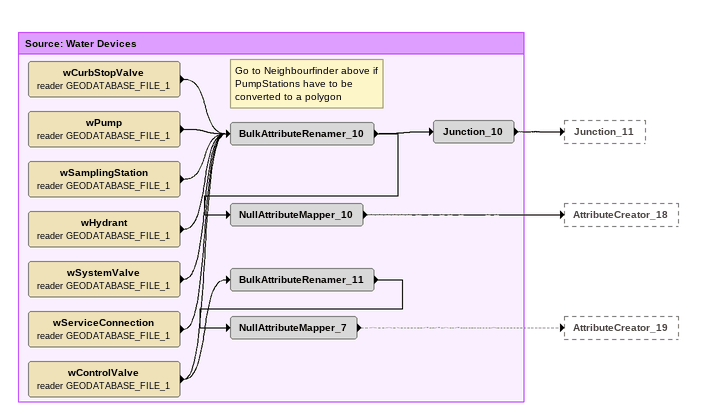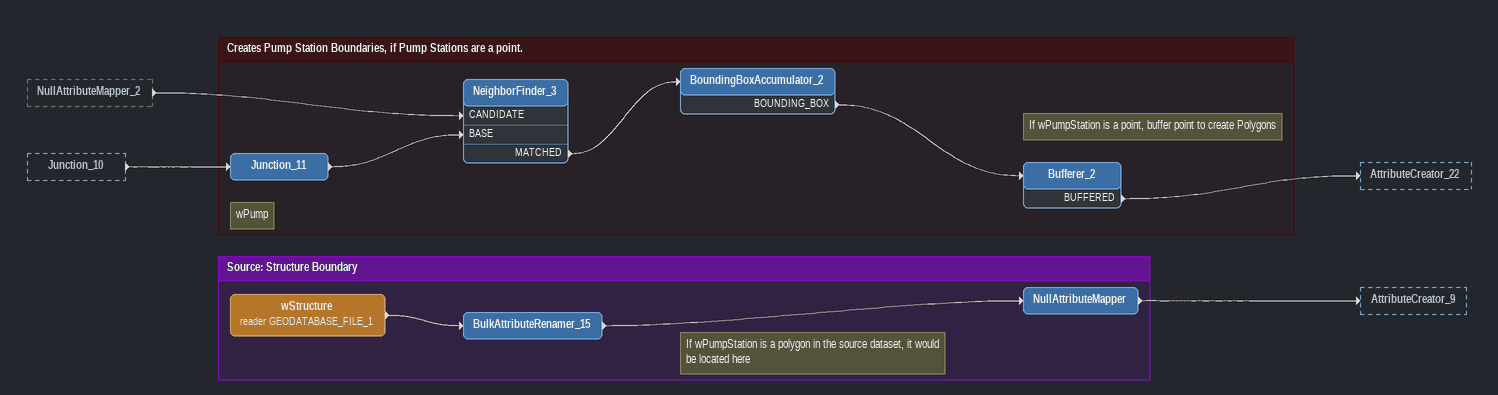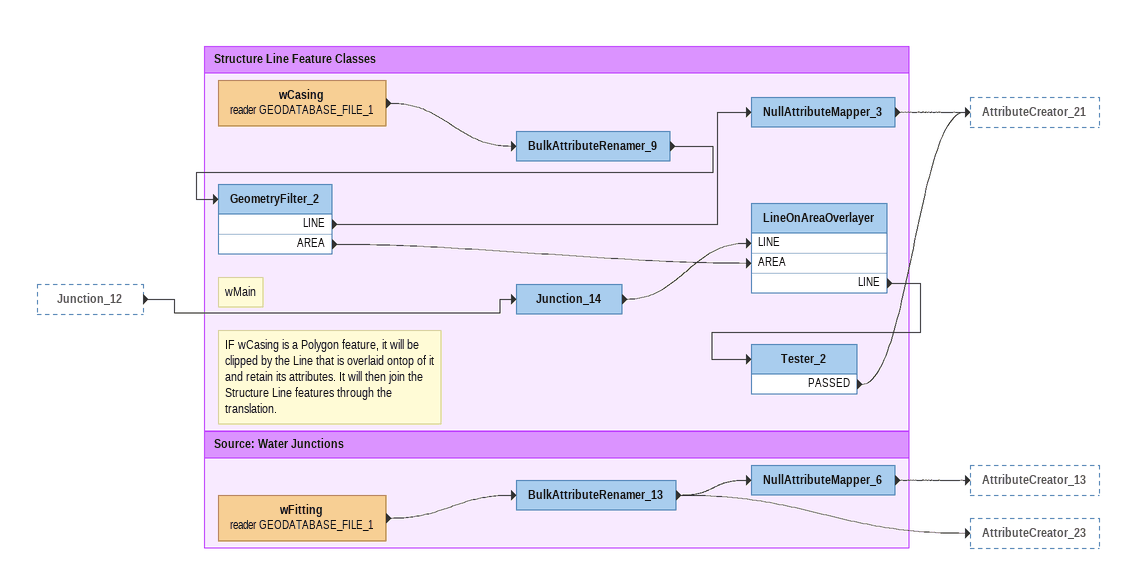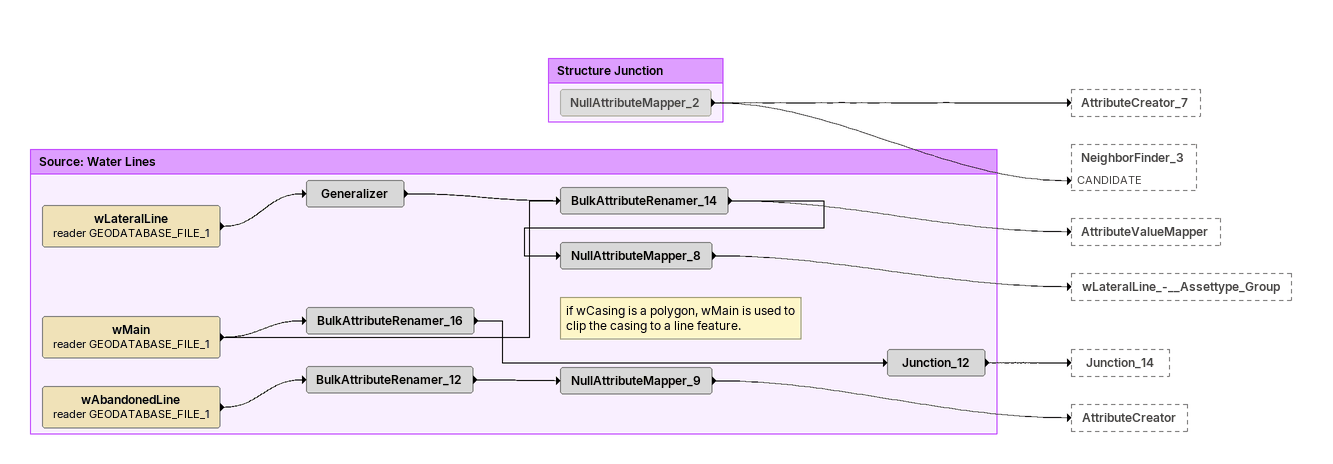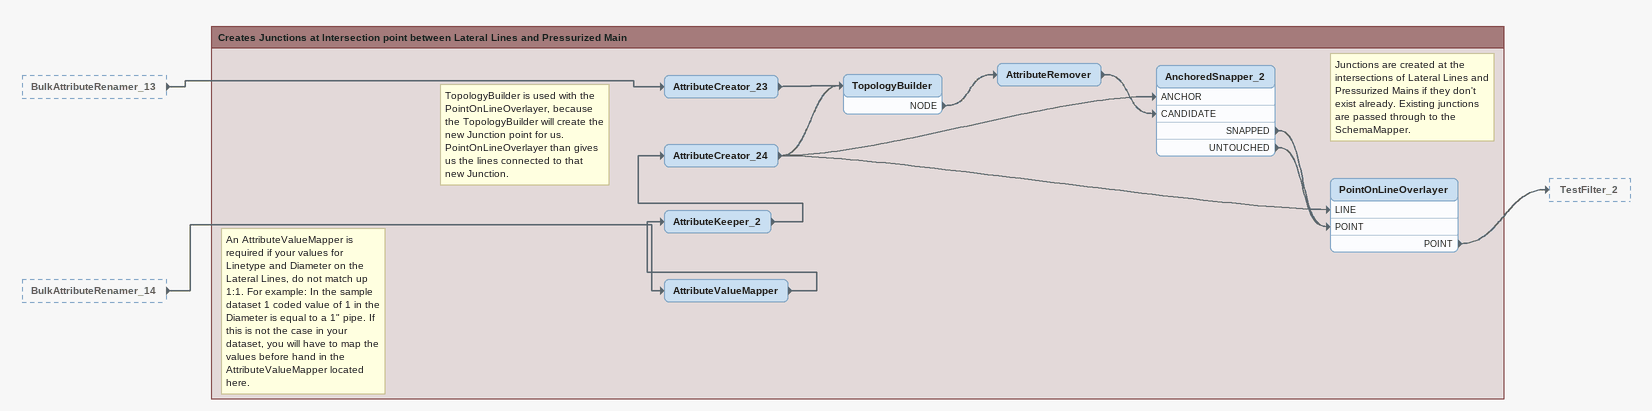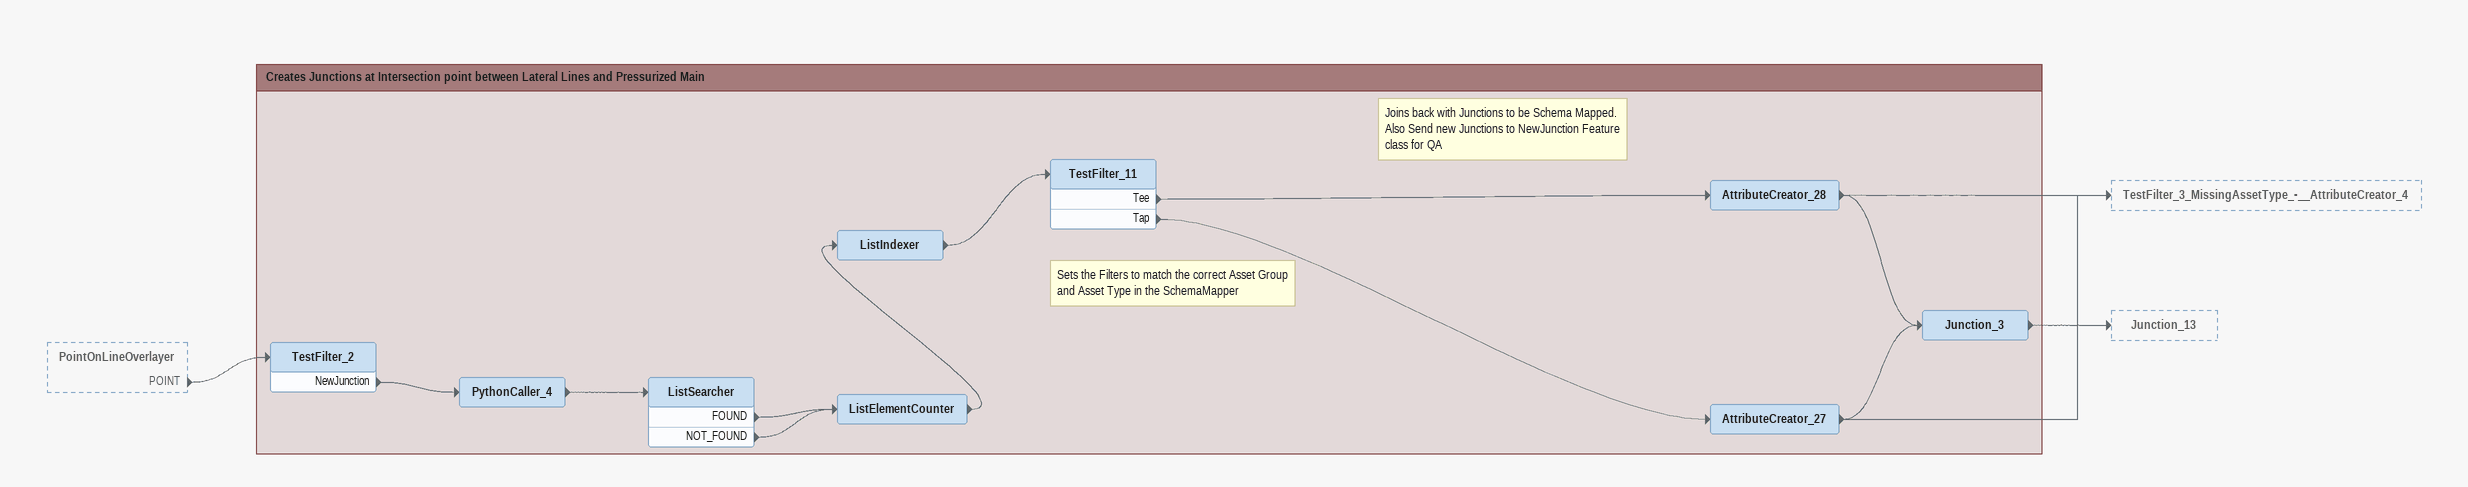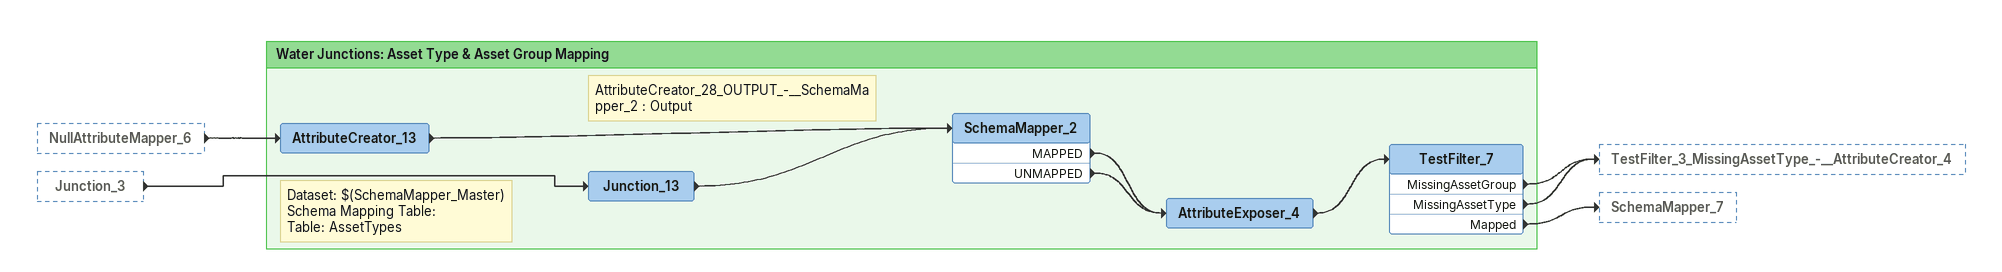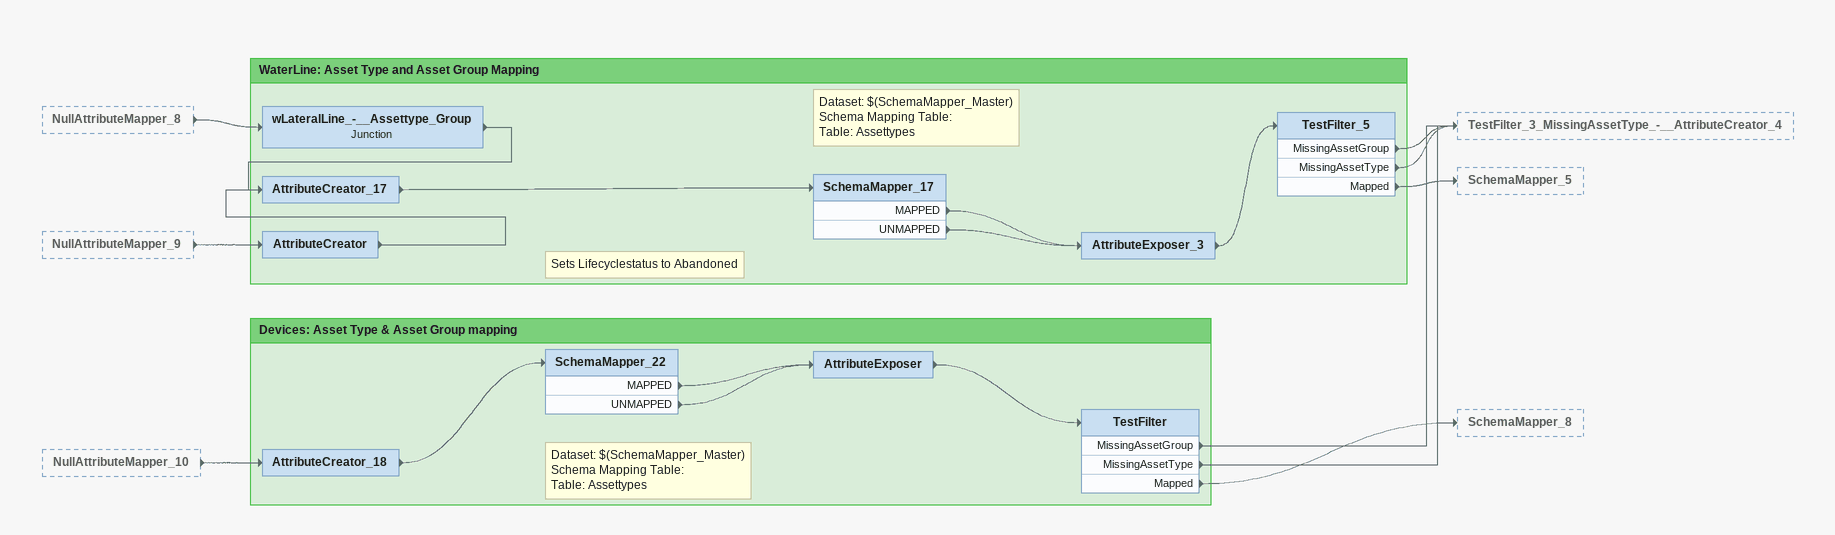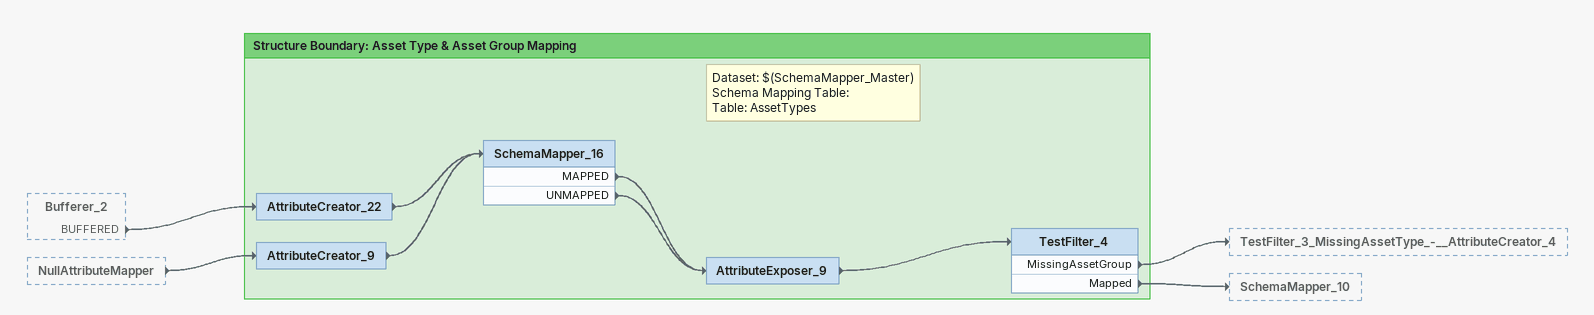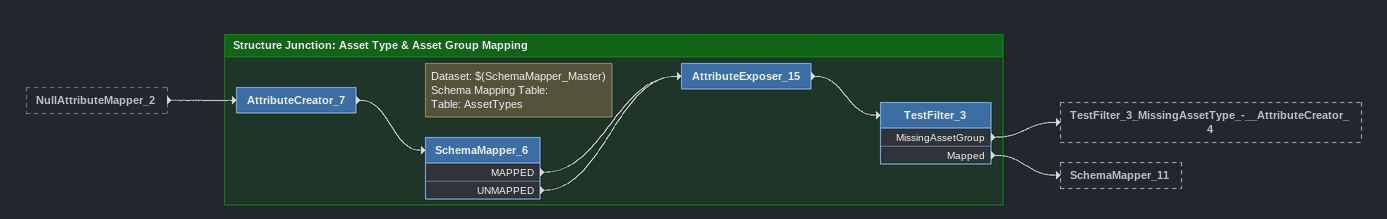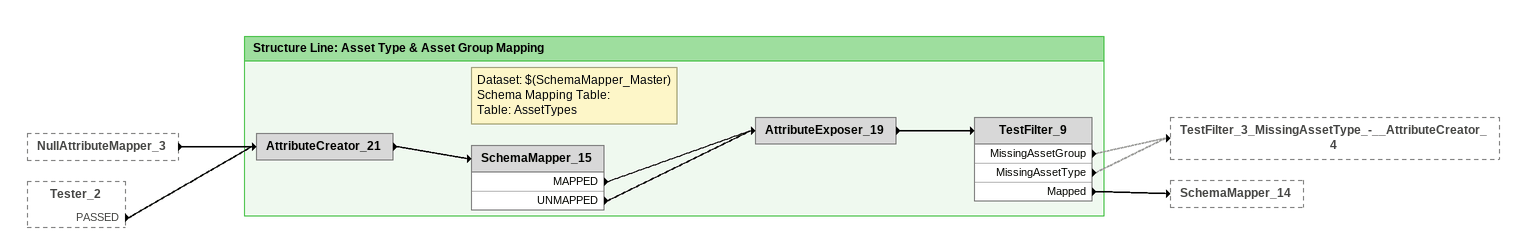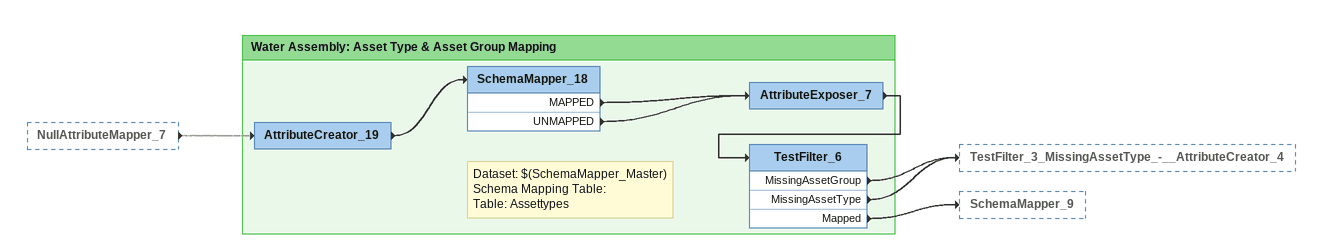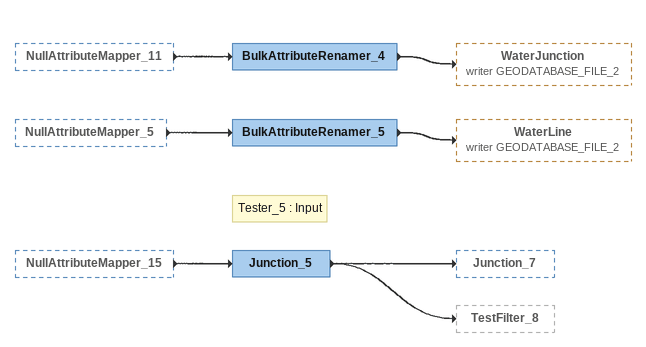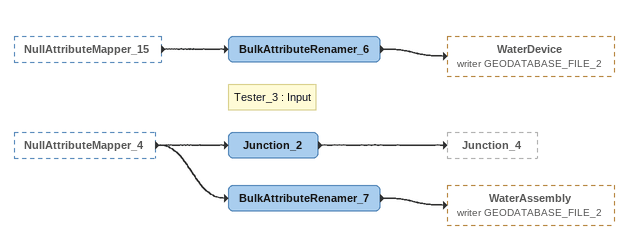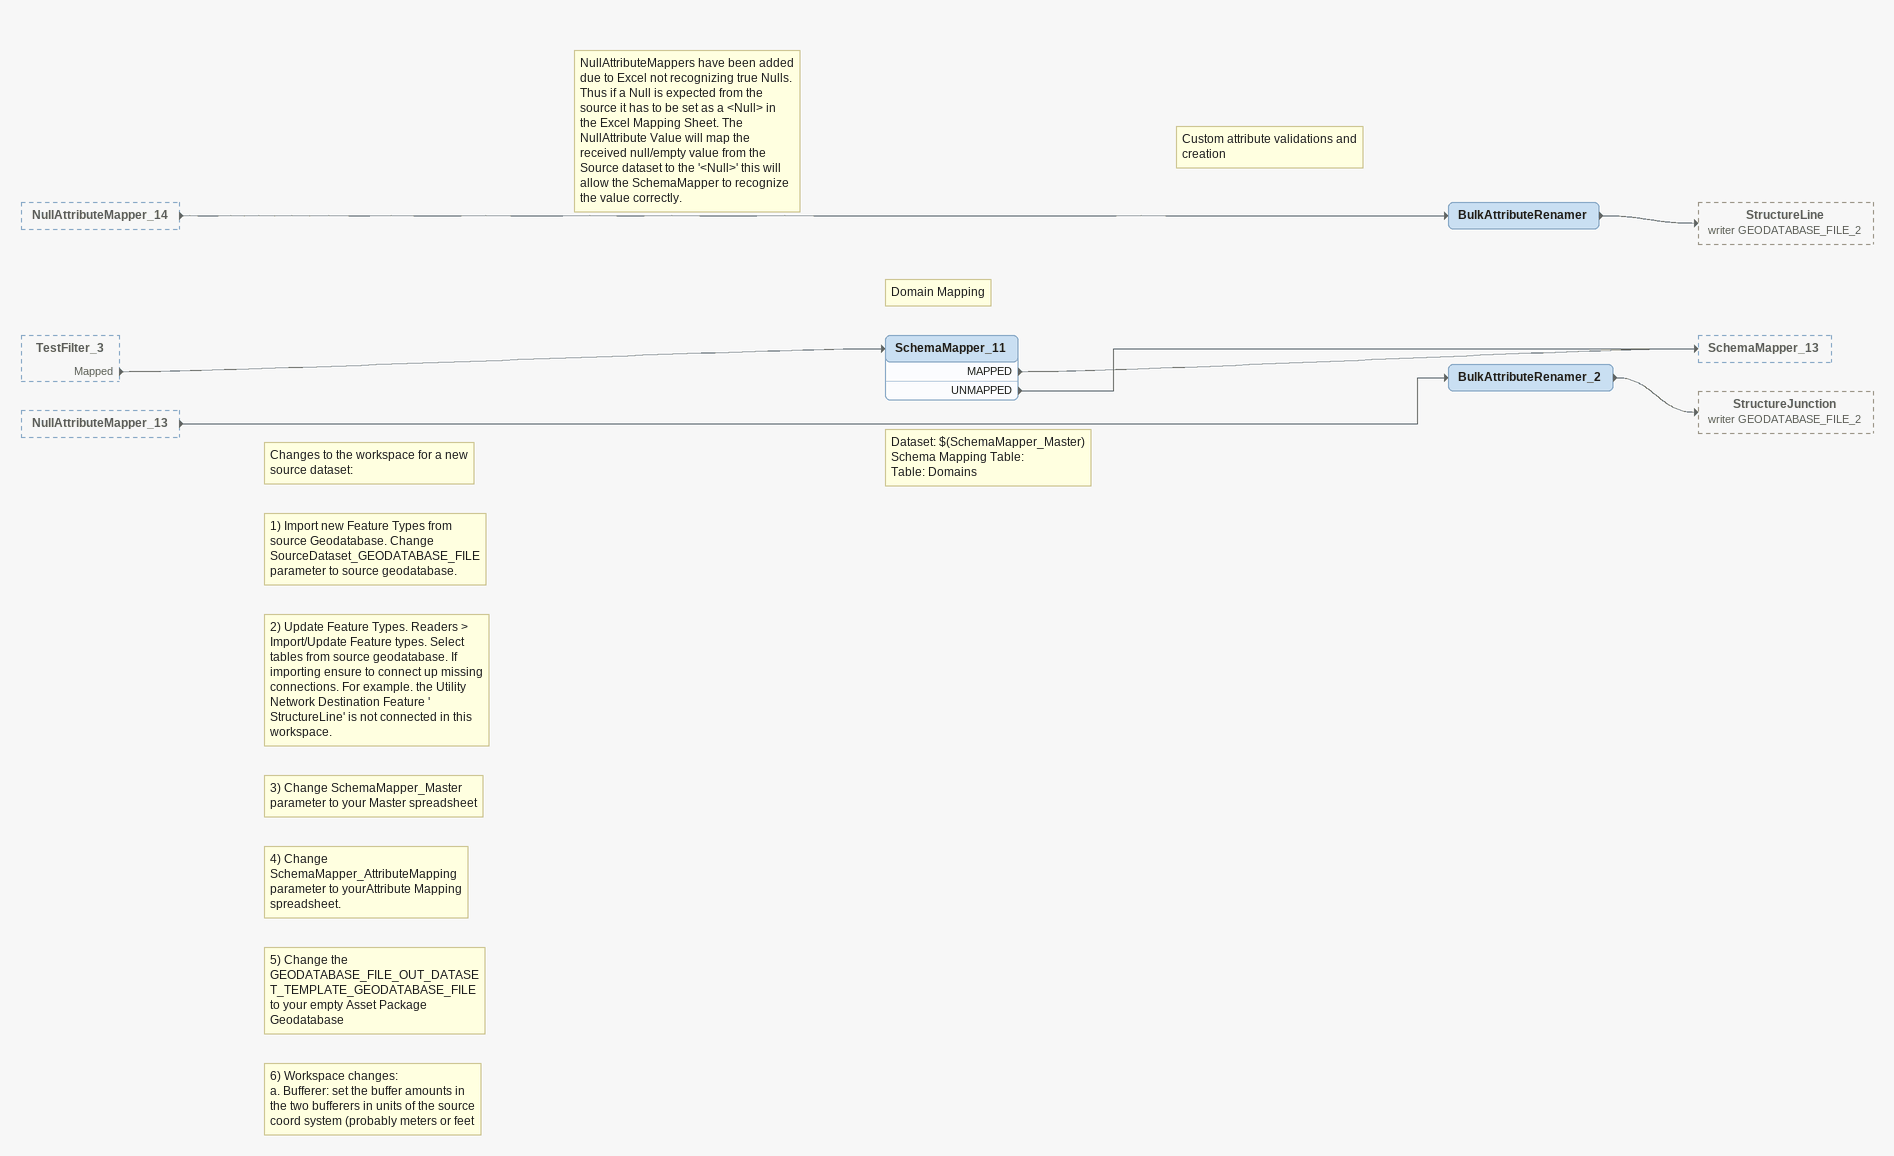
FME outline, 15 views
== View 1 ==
Bookmark: Source: Water Devices
wCurbStopValve (reader GEODATABASE_FILE_1)
    -> BulkAttributeRenamer_10
wPump (reader GEODATABASE_FILE_1)
    -> BulkAttributeRenamer_10
wSamplingStation (reader GEODATABASE_FILE_1)
    -> BulkAttributeRenamer_10
wHydrant (reader GEODATABASE_FILE_1)
    -> BulkAttributeRenamer_10
wSystemValve (reader GEODATABASE_FILE_1)
    -> BulkAttributeRenamer_10
wServiceConnection (reader GEODATABASE_FILE_1)
    -> BulkAttributeRenamer_10
wControlValve (reader GEODATABASE_FILE_1)
    -> BulkAttributeRenamer_11
    -> BulkAttributeRenamer_10
BulkAttributeRenamer_10
    -> NullAttributeMapper_10
    -> Junction_10
Note: Go to Neighbourfinder above if PumpStations have to be converted to a polygon
Junction_10
    -> Junction_11
NullAttributeMapper_10
    -> AttributeCreator_18
BulkAttributeRenamer_11
    -> NullAttributeMapper_7
NullAttributeMapper_7
    -> AttributeCreator_19 [off]

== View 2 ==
NullAttributeMapper_2 [outside]
    -> NeighborFinder_3 [CANDIDATE]
Junction_10 [outside]
    -> Junction_11

Bookmark: Source: Structure Boundary
wStructure (reader GEODATABASE_FILE_1)
    -> BulkAttributeRenamer_15
BulkAttributeRenamer_15
    -> NullAttributeMapper
Note: If wPumpStation is a polygon in the source dataset, it would be located here
NullAttributeMapper
    -> AttributeCreator_9

Bookmark: Creates Pump Station Boundaries, if Pump Stations are a point.
Note: wPump
Junction_11
    -> NeighborFinder_3 [BASE]
NeighborFinder_3
    MATCHED -> BoundingBoxAccumulator_2
BoundingBoxAccumulator_2
    BOUNDING_BOX -> Bufferer_2
Note: If wPumpStation is a point, buffer point to create Polygons
Bufferer_2
    BUFFERED -> AttributeCreator_22

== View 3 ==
Junction_12 [outside]
    -> Junction_14

Bookmark: Source: Water Junctions
wFitting (reader GEODATABASE_FILE_1)
    -> BulkAttributeRenamer_13
BulkAttributeRenamer_13
    -> NullAttributeMapper_6
    -> AttributeCreator_23
NullAttributeMapper_6
    -> AttributeCreator_13

Bookmark: Structure Line Feature Classes
Note: wMain
Note: IF wCasing is a Polygon feature, it will be clipped by the Line that is overlaid ontop of it and retain its attributes. It will then join the Structure Line features through the translation.
Junction_14
    -> LineOnAreaOverlayer [LINE]
wCasing (reader GEODATABASE_FILE_1)
    -> BulkAttributeRenamer_9
BulkAttributeRenamer_9
    -> GeometryFilter_2
GeometryFilter_2
    LINE -> NullAttributeMapper_3
    AREA -> LineOnAreaOverlayer [AREA]
NullAttributeMapper_3
    -> AttributeCreator_21
LineOnAreaOverlayer
    LINE -> Tester_2
Tester_2
    PASSED -> AttributeCreator_21

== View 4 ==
Bookmark: Source: Water Lines
wLateralLine (reader GEODATABASE_FILE_1)
    -> Generalizer
Generalizer
    -> BulkAttributeRenamer_14
wMain (reader GEODATABASE_FILE_1)
    -> BulkAttributeRenamer_16
    -> BulkAttributeRenamer_14
BulkAttributeRenamer_14
    -> NullAttributeMapper_8
    -> AttributeValueMapper
NullAttributeMapper_8
    -> wLateralLine_-__Assettype_Group
BulkAttributeRenamer_16
    -> Junction_12
Note: if wCasing is a polygon, wMain is used to clip the casing to a line feature.
Junction_12
    -> Junction_14
wAbandonedLine (reader GEODATABASE_FILE_1)
    -> BulkAttributeRenamer_12
BulkAttributeRenamer_12
    -> NullAttributeMapper_9
NullAttributeMapper_9
    -> AttributeCreator

Bookmark: Structure Junction
NullAttributeMapper_2 [off]
    -> AttributeCreator_7
    -> NeighborFinder_3 [CANDIDATE]

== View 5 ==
BulkAttributeRenamer_13 [outside]
    -> AttributeCreator_23
BulkAttributeRenamer_14 [outside]
    -> AttributeValueMapper

Bookmark: Creates Junctions at Intersection point between Lateral Lines and Pressurized Main
AttributeCreator_23
    -> TopologyBuilder
Note: An AttributeValueMapper is required if your values for Linetype and Diameter on the Lateral Lines, do not match up 1:1. For example: In the sample dataset 1 coded value of 1 in the Diameter is equal to a 1" pipe. If this is not the case in your dataset, you will have to map the values before hand in the AttributeValueMapper located here.
AttributeValueMapper
    -> AttributeKeeper_2
AttributeKeeper_2
    -> AttributeCreator_24
AttributeCreator_24
    -> TopologyBuilder
    -> PointOnLineOverlayer [LINE]
    -> AnchoredSnapper_2 [ANCHOR]
Note: TopologyBuilder is used with the PointOnLineOverlayer, because the TopologyBuilder will create the new Junction point for us. PointOnLineOverlayer than gives us the lines connected to that new Junction.
TopologyBuilder
    NODE -> AttributeRemover
AttributeRemover
    -> AnchoredSnapper_2 [CANDIDATE]
Note: Junctions are created at the intersections of Lateral Lines and Pressurized Mains if they don't exist already. Existing junctions are passed through to the SchemaMapper.
AnchoredSnapper_2
    SNAPPED -> PointOnLineOverlayer [POINT]
    UNTOUCHED -> PointOnLineOverlayer [POINT]
PointOnLineOverlayer
    POINT -> TestFilter_2

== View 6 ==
PointOnLineOverlayer [outside]
    POINT -> TestFilter_2

Bookmark: Creates Junctions at Intersection point between Lateral Lines and Pressurized Main
TestFilter_2
    NewJunction -> PythonCaller_4
PythonCaller_4
    -> ListSearcher
ListSearcher
    FOUND -> ListElementCounter
    NOT_FOUND -> ListElementCounter
ListElementCounter
    -> ListIndexer
ListIndexer
    -> TestFilter_11
Note: Sets the Filters to match the correct Asset Group and Asset Type in the SchemaMapper
TestFilter_11
    Tee -> AttributeCreator_28
    Tap -> AttributeCreator_27
AttributeCreator_28
    -> Junction_3
    -> TestFilter_3_MissingAssetType_-__AttributeCreator_4
AttributeCreator_27
    -> Junction_3
    -> TestFilter_3_MissingAssetType_-__AttributeCreator_4
Note: Joins back with Junctions to be Schema Mapped. Also Send new Junctions to NewJunction Feature class for QA
Junction_3
    -> Junction_13

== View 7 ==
NullAttributeMapper_6 [outside]
    -> AttributeCreator_13
Junction_3 [outside]
    -> Junction_13

Bookmark: Water Junctions: Asset Type & Asset Group Mapping
Note: Dataset: $(SchemaMapper_Master) / Schema Mapping Table: / Table: AssetTypes
AttributeCreator_13
    -> SchemaMapper_2
Note: AttributeCreator_28_OUTPUT_-__SchemaMapper_2 : Output
Junction_13
    -> SchemaMapper_2
SchemaMapper_2
    MAPPED -> AttributeExposer_4
    UNMAPPED -> AttributeExposer_4
AttributeExposer_4
    -> TestFilter_7
TestFilter_7
    MissingAssetGroup -> TestFilter_3_MissingAssetType_-__AttributeCreator_4
    MissingAssetType -> TestFilter_3_MissingAssetType_-__AttributeCreator_4
    Mapped -> SchemaMapper_7

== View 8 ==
NullAttributeMapper_8 [outside]
    -> wLateralLine_-__Assettype_Group
NullAttributeMapper_9 [outside]
    -> AttributeCreator
NullAttributeMapper_10 [outside]
    -> AttributeCreator_18

Bookmark: WaterLine: Asset Type and Asset Group Mapping
wLateralLine_-__Assettype_Group: Junction
    -> AttributeCreator_17
Note: Sets Lifecyclestatus to Abandoned
AttributeCreator
    -> AttributeCreator_17
AttributeCreator_17
    -> SchemaMapper_17
Note: Dataset: $(SchemaMapper_Master) / Schema Mapping Table: / Table: Assettypes
SchemaMapper_17
    MAPPED -> AttributeExposer_3
    UNMAPPED -> AttributeExposer_3
AttributeExposer_3
    -> TestFilter_5
TestFilter_5
    MissingAssetGroup -> TestFilter_3_MissingAssetType_-__AttributeCreator_4
    MissingAssetType -> TestFilter_3_MissingAssetType_-__AttributeCreator_4
    Mapped -> SchemaMapper_5

Bookmark: Devices: Asset Type & Asset Group mapping
AttributeCreator_18
    -> SchemaMapper_22
Note: Dataset: $(SchemaMapper_Master) / Schema Mapping Table: / Table: Assettypes
SchemaMapper_22
    MAPPED -> AttributeExposer
    UNMAPPED -> AttributeExposer
AttributeExposer
    -> TestFilter
TestFilter
    MissingAssetGroup -> TestFilter_3_MissingAssetType_-__AttributeCreator_4
    MissingAssetType -> TestFilter_3_MissingAssetType_-__AttributeCreator_4
    Mapped -> SchemaMapper_8

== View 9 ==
Bufferer_2 [outside]
    BUFFERED -> AttributeCreator_22
NullAttributeMapper [outside]
    -> AttributeCreator_9

Bookmark: Structure Boundary: Asset Type & Asset Group Mapping
AttributeCreator_9
    -> SchemaMapper_16
AttributeCreator_22
    -> SchemaMapper_16
Note: Dataset: $(SchemaMapper_Master) / Schema Mapping Table: / Table: AssetTypes
SchemaMapper_16
    MAPPED -> AttributeExposer_9
    UNMAPPED -> AttributeExposer_9
AttributeExposer_9
    -> TestFilter_4
TestFilter_4
    MissingAssetGroup -> TestFilter_3_MissingAssetType_-__AttributeCreator_4
    Mapped -> SchemaMapper_10

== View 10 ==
NullAttributeMapper_2 [outside]
    -> AttributeCreator_7

Bookmark: Structure Junction: Asset Type & Asset Group Mapping
AttributeCreator_7
    -> SchemaMapper_6
Note: Dataset: $(SchemaMapper_Master) / Schema Mapping Table: / Table: AssetTypes
SchemaMapper_6
    MAPPED -> AttributeExposer_15
    UNMAPPED -> AttributeExposer_15
AttributeExposer_15
    -> TestFilter_3
TestFilter_3
    MissingAssetGroup -> TestFilter_3_MissingAssetType_-__AttributeCreator_4
    Mapped -> SchemaMapper_11

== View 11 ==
NullAttributeMapper_3 [outside]
    -> AttributeCreator_21
Tester_2 [outside]
    PASSED -> AttributeCreator_21

Bookmark: Structure Line: Asset Type & Asset Group Mapping
AttributeCreator_21
    -> SchemaMapper_15
Note: Dataset: $(SchemaMapper_Master) / Schema Mapping Table: / Table: AssetTypes
SchemaMapper_15
    MAPPED -> AttributeExposer_19
    UNMAPPED -> AttributeExposer_19
AttributeExposer_19
    -> TestFilter_9
TestFilter_9
    MissingAssetGroup -> TestFilter_3_MissingAssetType_-__AttributeCreator_4 [off]
    MissingAssetType -> TestFilter_3_MissingAssetType_-__AttributeCreator_4 [off]
    Mapped -> SchemaMapper_14

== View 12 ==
NullAttributeMapper_7 [outside]
    -> AttributeCreator_19 [off]

Bookmark: Water Assembly: Asset Type & Asset Group Mapping
AttributeCreator_19
    -> SchemaMapper_18
Note: Dataset: $(SchemaMapper_Master) / Schema Mapping Table: / Table: Assettypes
SchemaMapper_18
    MAPPED -> AttributeExposer_7
    UNMAPPED -> AttributeExposer_7
AttributeExposer_7
    -> TestFilter_6
TestFilter_6
    MissingAssetGroup -> TestFilter_3_MissingAssetType_-__AttributeCreator_4
    MissingAssetType -> TestFilter_3_MissingAssetType_-__AttributeCreator_4
    Mapped -> SchemaMapper_9

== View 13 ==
NullAttributeMapper_11 [outside]
    -> BulkAttributeRenamer_4
NullAttributeMapper_5 [outside]
    -> BulkAttributeRenamer_5
NullAttributeMapper_15 [outside]
    -> Junction_5
BulkAttributeRenamer_4
    -> WaterJunction (writer GEODATABASE_FILE_2)
BulkAttributeRenamer_5
    -> WaterLine (writer GEODATABASE_FILE_2)
Note: Tester_5 : Input
Junction_5
    -> Junction_7
    -> TestFilter_8

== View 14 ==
NullAttributeMapper_15 [outside]
    -> BulkAttributeRenamer_6
NullAttributeMapper_4 [outside]
    -> BulkAttributeRenamer_7
    -> Junction_2
BulkAttributeRenamer_6
    -> WaterDevice (writer GEODATABASE_FILE_2)
Note: Tester_3 : Input
Junction_2
    -> Junction_4
BulkAttributeRenamer_7
    -> WaterAssembly (writer GEODATABASE_FILE_2)

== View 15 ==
NullAttributeMapper_14 [outside]
    -> BulkAttributeRenamer
TestFilter_3 [outside]
    Mapped -> SchemaMapper_11
NullAttributeMapper_13 [outside]
    -> BulkAttributeRenamer_2
Note: Custom attribute validations and creation
BulkAttributeRenamer
    -> StructureLine (writer GEODATABASE_FILE_2)
Note: Changes to the workspace for a new source dataset:
Note: 1) Import new Feature Types from source Geodatabase. Change SourceDataset_GEODATABASE_FILE parameter to source geodatabase.
Note: 2) Update Feature Types. Readers > Import/Update Feature types. Select tables from source geodatabase. If importing ensure to connect up missing connections. For example. the Utility Network Destination Feature ' StructureLine' is not connected in this workspace.
Note: 3) Change SchemaMapper_Master parameter to your Master spreadsheet
Note: 4) Change SchemaMapper_AttributeMapping parameter to yourAttribute Mapping spreadsheet.
Note: 5) Change the GEODATABASE_FILE_OUT_DATASET_TEMPLATE_GEODATABASE_FILE to your empty Asset Package Geodatabase
Note: 6) Workspace changes: / a. Bufferer: set the buffer amounts in the two bufferers in units of the source coord system (probably meters or feet
Note: NullAttributeMappers have been added due to Excel not recognizing true Nulls. Thus if a Null is expected from the source it has to be set as a <Null> in the Excel Mapping Sheet. The NullAttribute Value will map the received null/empty value from the Source dataset to the '<Null>' this will allow the SchemaMapper to recognize the value correctly.
Note: Domain Mapping
Note: Dataset: $(SchemaMapper_Master) / Schema Mapping Table: / Table: Domains
SchemaMapper_11
    MAPPED -> SchemaMapper_13
    UNMAPPED -> SchemaMapper_13
BulkAttributeRenamer_2
    -> StructureJunction (writer GEODATABASE_FILE_2)
